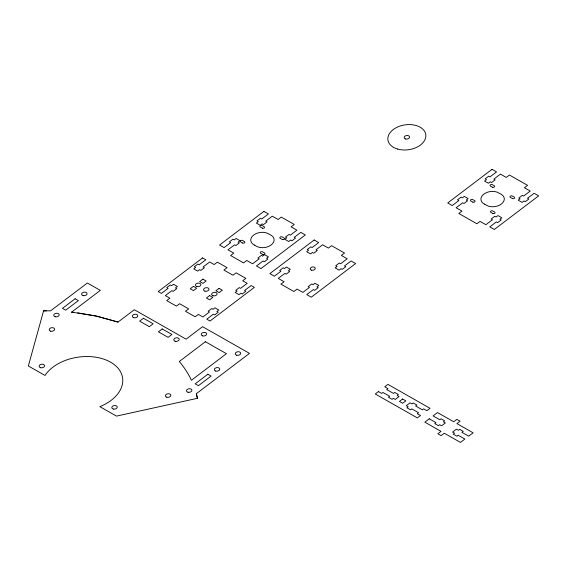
<?xml version="1.0" encoding="UTF-8"?>
<svg xmlns="http://www.w3.org/2000/svg" width="567" height="567" viewBox="0 0 567 567"><rect width="100%" height="100%" fill="white"/><g stroke="black" fill="none" stroke-linecap="round" stroke-linejoin="round"><path stroke-width="0.85" d="M71.648 312.133L100.316 290.382L87.368 283.018L50.576 310.851L43.581 310.815L28.35 365.977L44.999 375.446A40.987 26.89 -8.1 0 1 52.894 367.189L53.603 366.665A40.987 26.89 -8.1 0 1 59.011 363.291L59.847 362.859A40.987 26.89 -8.1 0 1 62.42 361.626L63.298 361.243A40.987 26.89 -8.1 0 1 93.42 356.877L94.377 356.997A40.987 26.89 -8.1 0 1 97.205 357.444L98.126 357.621A40.987 26.89 -8.1 0 1 102.592 358.755L103.449 359.031A40.987 26.89 -8.1 0 1 116.214 366.289L116.745 366.806A40.987 26.89 -8.1 0 1 119.098 369.549L119.502 370.123A40.987 26.89 -8.1 0 1 120.58 371.895L120.891 372.498A40.987 26.89 -8.1 0 1 118.631 392.704L118.177 393.335A40.987 26.89 -8.1 0 1 116.696 395.185L116.157 395.787A40.987 26.89 -8.1 0 1 111.848 399.792L111.16 400.323A40.987 26.89 -8.1 0 1 99.856 406.645L116.504 416.107L197.429 398.303L196.352 393.696L249.501 353.369L202.561 326.677L186.096 339.165L134.308 309.717L118.014 322.077L95.454 315.89L71.648 312.133L73.632 312.339M43.574 310.851L46.274 310.808M77.714 312.842L97.602 316.351L118.014 322.077M196.352 393.696L197.401 398.31M75.127 298.752L62.462 308.363L65.694 310.206L78.359 300.595L75.127 298.752M202.547 257.935L158.221 291.566L161.453 293.408L168.045 288.412L166.748 287.675L170.291 284.981L171.588 285.718L173.488 284.28L177.372 286.491L175.472 287.93L176.769 288.667L173.219 291.353L171.929 290.623L165.344 295.62L169.873 298.192L166.705 300.595L176.415 306.116L179.583 303.714L188.648 308.873L185.48 311.276L195.197 316.797L198.358 314.394L202.894 316.974L209.478 311.97L208.181 311.24L211.732 308.547L213.022 309.284L214.921 307.838L218.805 310.05L216.906 311.489L218.203 312.226L214.659 314.919L213.362 314.182L206.778 319.178L210.017 321.021L254.342 287.384L251.103 285.548L244.519 290.545L245.816 291.275L242.265 293.968L240.975 293.231L239.068 294.677L235.185 292.466L237.084 291.027L235.794 290.29L239.338 287.597L240.635 288.334L247.219 283.337L242.69 280.757L245.851 278.354L236.141 272.833L232.973 275.236L223.908 270.083L227.076 267.681L217.367 262.16L214.198 264.562L209.67 261.982L203.085 266.979L204.375 267.716L200.831 270.409L199.534 269.672L197.635 271.111L193.751 268.9L195.65 267.461L194.353 266.724L197.904 264.031L199.201 264.768L205.786 259.771L202.547 257.935M263.882 211.392L219.557 245.029L224.085 247.602L230.67 242.605L229.38 241.868L232.924 239.182L234.221 239.919L236.12 238.473L240.004 240.684L238.105 242.123L239.402 242.86L235.851 245.554L234.561 244.816L227.969 249.813L233.795 253.123L230.634 255.526L243.583 262.89L246.744 260.487L252.577 263.804L259.162 258.807L257.865 258.07L261.408 255.377L262.705 256.114L264.605 254.675L268.489 256.879L266.589 258.325L267.886 259.062L264.342 261.748L263.045 261.011L256.461 266.015L260.99 268.588L305.315 234.958L300.786 232.378L294.202 237.375L295.492 238.112L291.948 240.805L290.651 240.068L288.752 241.507L284.868 239.295L286.767 237.857L285.477 237.119L289.021 234.426L290.318 235.163L296.902 230.167L291.077 226.857L294.238 224.454L281.296 217.09L278.128 219.493L272.302 216.176L265.71 221.173L267.007 221.91L263.464 224.603L262.167 223.866L260.267 225.305L256.383 223.1L258.283 221.654L256.986 220.917L260.536 218.231L261.826 218.968L268.418 213.972L263.882 211.392M143.423 318.264L139.624 321.142L149.341 326.67L153.14 323.785L143.423 318.264M193.404 286.356L190.236 288.759L193.475 290.602L196.643 288.199L193.404 286.356M202.901 279.148L199.733 281.551L202.972 283.394L206.14 280.991L202.901 279.148M162.197 328.938L158.399 331.823L168.115 337.344L171.914 334.459L162.197 328.938M209.592 295.563L206.423 297.966L209.662 299.801L212.823 297.399L209.592 295.563M219.089 288.355L215.921 290.758L219.16 292.593L222.321 290.191L219.089 288.355M314.175 239.99L269.842 273.627L274.378 276.2L280.963 271.203L279.666 270.466L283.216 267.78L284.506 268.51L286.406 267.071L290.29 269.282L288.39 270.721L289.687 271.458L286.144 274.152L284.847 273.414L278.262 278.411L284.088 281.721L280.92 284.124L293.869 291.488L297.037 289.085L302.863 292.402L309.447 287.405L308.157 286.668L311.701 283.975L312.998 284.712L314.898 283.273L318.782 285.477L316.882 286.923L318.172 287.66L314.628 290.347L313.331 289.609L306.747 294.606L311.283 297.186L355.608 263.549L351.072 260.976L344.488 265.973L345.785 266.71L342.241 269.396L340.944 268.666L339.045 270.105L335.161 267.893L337.06 266.455L335.763 265.717L339.307 263.024L340.604 263.761L347.188 258.765L341.362 255.455L344.53 253.052L331.582 245.688L328.413 248.091L322.588 244.774L316.003 249.771L317.3 250.508L313.749 253.201L312.46 252.464L310.553 253.903L306.669 251.698L308.568 250.253L307.279 249.515L310.822 246.829L312.119 247.566L318.704 242.57L314.175 239.99M205.382 341.724L179.307 361.512L180.299 362.667A174.856 114.718 -8.1 0 1 190.094 377.565L191.384 380.28L226.424 353.688L205.382 341.724M207.848 374.227L195.183 383.838L198.422 385.68L211.087 376.07L207.848 374.227M492.036 169.335L447.71 202.972L452.239 205.545L458.823 200.548L457.534 199.811L461.077 197.125L462.374 197.862L464.274 196.416L468.158 198.627L466.258 200.066L467.548 200.803L464.004 203.496L462.707 202.759L456.123 207.756L461.949 211.073L458.788 213.475L476.911 223.781L480.079 221.378L485.905 224.695L492.489 219.698L491.199 218.961L494.743 216.268L496.04 217.005L497.939 215.566L501.823 217.771L499.924 219.216L501.221 219.946L497.67 222.64L496.373 221.903L489.789 226.899L494.325 229.479L538.65 195.842L534.121 193.269L527.53 198.266L528.827 199.003L525.283 201.689L523.986 200.952L522.087 202.398L518.203 200.186L520.102 198.748L518.805 198.011L522.356 195.317L523.646 196.054L530.23 191.058L524.404 187.741L527.572 185.338L509.442 175.033L506.281 177.436L500.448 174.119L493.864 179.122L495.161 179.852L491.617 182.546L490.32 181.809L488.421 183.254L484.537 181.043L486.436 179.597L485.139 178.867L488.69 176.174L489.98 176.911L496.564 171.914L492.036 169.335M378.444 391.584L375.276 393.987L417.362 417.914L420.523 415.512L417.291 413.676L418.552 412.712L411.819 408.885L410.558 409.842L406.929 407.779L408.197 406.822L406.256 405.717L410.054 402.832L411.996 403.938L413.265 402.981L416.887 405.036L415.618 406L422.358 409.828L423.62 408.871L426.859 410.706L430.027 408.304L387.941 384.376L384.773 386.779L388.012 388.622L386.744 389.579L393.477 393.406L394.745 392.449L398.374 394.512L397.106 395.468L399.048 396.574L395.249 399.459L393.307 398.353L392.038 399.317L388.416 397.254L389.678 396.29L382.945 392.463L381.683 393.427L378.444 391.584M402.613 399.026L399.452 401.429L402.683 403.265L405.852 400.862L402.613 399.026M429.269 418.807L424.839 422.167L441.027 431.374L437.859 433.776L441.098 435.619L444.259 433.216L460.447 442.416L464.876 439.056L458.143 435.229L456.882 436.186L453.253 434.124L454.521 433.167L452.579 432.061L456.378 429.176L458.32 430.282L459.589 429.318L463.211 431.381L461.949 432.345L468.682 436.172L473.112 432.812L456.924 423.606L460.092 421.203L456.853 419.36L453.692 421.763L437.504 412.556L433.068 415.923L439.801 419.75L441.069 418.793L444.698 420.856L443.429 421.813L445.371 422.918L441.573 425.803L439.631 424.697L438.362 425.661L434.74 423.599L436.002 422.635L429.269 418.807M484.714 204.212L484.388 204.063A10.475 6.875 -8.1 0 1 483.991 194.013A10.475 6.875 -8.1 0 1 499.18 193.191L501.178 194.29A10.475 6.875 -8.1 0 1 501.341 204.049A10.475 6.875 -8.1 0 1 486.614 205.346L484.714 204.212M254.555 245.121L254.222 244.972A10.475 6.875 -8.1 0 1 253.825 234.922A10.475 6.875 -8.1 0 1 269.02 234.1L271.012 235.199A10.475 6.875 -8.1 0 1 271.175 244.958A10.475 6.875 -8.1 0 1 256.447 246.255L254.555 245.121M492.539 187.259L490.469 186.096A1.361 0.893 -8.1 0 1 490.448 184.828A1.361 0.893 -8.1 0 1 492.362 184.658L494.41 185.841A1.361 0.893 -8.1 0 1 494.311 187.025A1.361 0.893 -8.1 0 1 492.539 187.259M512.469 198.585L510.399 197.422A1.361 0.893 -8.1 0 1 510.378 196.154A1.361 0.893 -8.1 0 1 512.292 195.984L514.34 197.16A1.361 0.893 -8.1 0 1 514.248 198.351A1.361 0.893 -8.1 0 1 512.469 198.585M472.906 202.157L470.837 200.987A1.361 0.893 -8.1 0 1 470.816 199.726A1.361 0.893 -8.1 0 1 472.729 199.556L474.777 200.732A1.361 0.893 -8.1 0 1 474.685 201.923A1.361 0.893 -8.1 0 1 472.906 202.157M492.921 213.525L490.852 212.363A1.361 0.893 -8.1 0 1 490.831 211.094A1.361 0.893 -8.1 0 1 492.744 210.931L494.793 212.108A1.361 0.893 -8.1 0 1 494.7 213.291A1.361 0.893 -8.1 0 1 492.921 213.525M262.372 228.168L260.303 227.006A1.361 0.893 -8.1 0 1 260.281 225.737A1.361 0.893 -8.1 0 1 262.195 225.567L264.243 226.743A1.361 0.893 -8.1 0 1 264.151 227.934A1.361 0.893 -8.1 0 1 262.372 228.168M282.309 239.494L280.24 238.331A1.361 0.893 -8.1 0 1 280.218 237.063A1.361 0.893 -8.1 0 1 282.132 236.893L284.18 238.069A1.361 0.893 -8.1 0 1 284.081 239.26A1.361 0.893 -8.1 0 1 282.309 239.494M242.74 243.066L240.677 241.896A1.361 0.893 -8.1 0 1 240.656 240.635A1.361 0.893 -8.1 0 1 242.563 240.465L244.618 241.641A1.361 0.893 -8.1 0 1 244.519 242.832A1.361 0.893 -8.1 0 1 242.74 243.066M262.755 254.434L260.692 253.272A1.361 0.893 -8.1 0 1 260.671 252.003A1.361 0.893 -8.1 0 1 262.585 251.84L264.633 253.017A1.361 0.893 -8.1 0 1 264.534 254.2A1.361 0.893 -8.1 0 1 262.755 254.434M40.696 367.742A2.736 1.793 -8.1 0 0 44.559 365.644A2.736 1.793 -8.1 0 0 40.3 364.659A2.736 1.793 -8.1 0 0 40.696 367.742M113.357 409.055A2.736 1.793 -8.1 0 0 117.22 406.964A2.736 1.793 -8.1 0 0 112.961 405.979A2.736 1.793 -8.1 0 0 113.357 409.055M196.855 286.555A2.736 1.793 -8.1 0 0 200.902 284.634A2.736 1.793 -8.1 0 0 196.806 283.436A2.736 1.793 -8.1 0 0 196.855 286.555M213.043 295.754A2.736 1.793 -8.1 0 0 217.09 293.841A2.736 1.793 -8.1 0 0 212.986 292.636A2.736 1.793 -8.1 0 0 213.043 295.754M204.949 291.154A2.736 1.793 -8.1 0 0 208.996 289.241A2.736 1.793 -8.1 0 0 204.893 288.036A2.736 1.793 -8.1 0 0 204.949 291.154M311.503 270.126A2.502 1.644 -8.1 0 0 315.217 268.368A2.502 1.644 -8.1 0 0 311.453 267.27A2.502 1.644 -8.1 0 0 311.503 270.126M83.129 295.62A2.736 1.793 -8.1 0 0 87.056 293.586A2.736 1.793 -8.1 0 0 82.846 292.529A2.736 1.793 -8.1 0 0 83.129 295.62M55.261 316.762A2.736 1.793 -8.1 0 0 59.188 314.728A2.736 1.793 -8.1 0 0 54.985 313.664A2.736 1.793 -8.1 0 0 55.261 316.762M187.989 392.236A2.736 1.793 -8.1 0 0 191.915 390.202A2.736 1.793 -8.1 0 0 187.705 389.146A2.736 1.793 -8.1 0 0 187.989 392.236M215.729 371.066A2.736 1.793 -8.1 0 0 219.783 369.145A2.736 1.793 -8.1 0 0 215.68 367.948A2.736 1.793 -8.1 0 0 215.729 371.066M133.72 317.697A2.736 1.793 -8.1 0 0 137.767 315.784A2.736 1.793 -8.1 0 0 133.67 314.579A2.736 1.793 -8.1 0 0 133.72 317.697M175.153 341.263A2.736 1.793 -8.1 0 0 179.2 339.349A2.736 1.793 -8.1 0 0 175.104 338.145A2.736 1.793 -8.1 0 0 175.153 341.263M236.63 355.204A2.736 1.793 -8.1 0 0 240.677 353.291A2.736 1.793 -8.1 0 0 236.574 352.086A2.736 1.793 -8.1 0 0 236.63 355.204M202.639 335.877A2.736 1.793 -8.1 0 0 206.686 333.963A2.736 1.793 -8.1 0 0 202.589 332.758A2.736 1.793 -8.1 0 0 202.639 335.877M50.612 331.149A2.736 1.793 -8.1 0 0 54.666 329.229A2.736 1.793 -8.1 0 0 50.562 328.031A2.736 1.793 -8.1 0 0 50.612 331.149M166.797 397.219A2.736 1.793 -8.1 0 0 170.844 395.298A2.736 1.793 -8.1 0 0 166.741 394.1A2.736 1.793 -8.1 0 0 166.797 397.219M397.524 149.036A19.129 12.545 -8.1 0 0 425.867 135.619A19.129 12.545 -8.1 0 0 397.162 127.206A19.129 12.545 -8.1 0 0 397.524 149.036M405.518 138.965A2.736 1.793 -8.1 0 0 409.565 137.051A2.736 1.793 -8.1 0 0 405.469 135.846A2.736 1.793 -8.1 0 0 405.518 138.965"/></g></svg>
